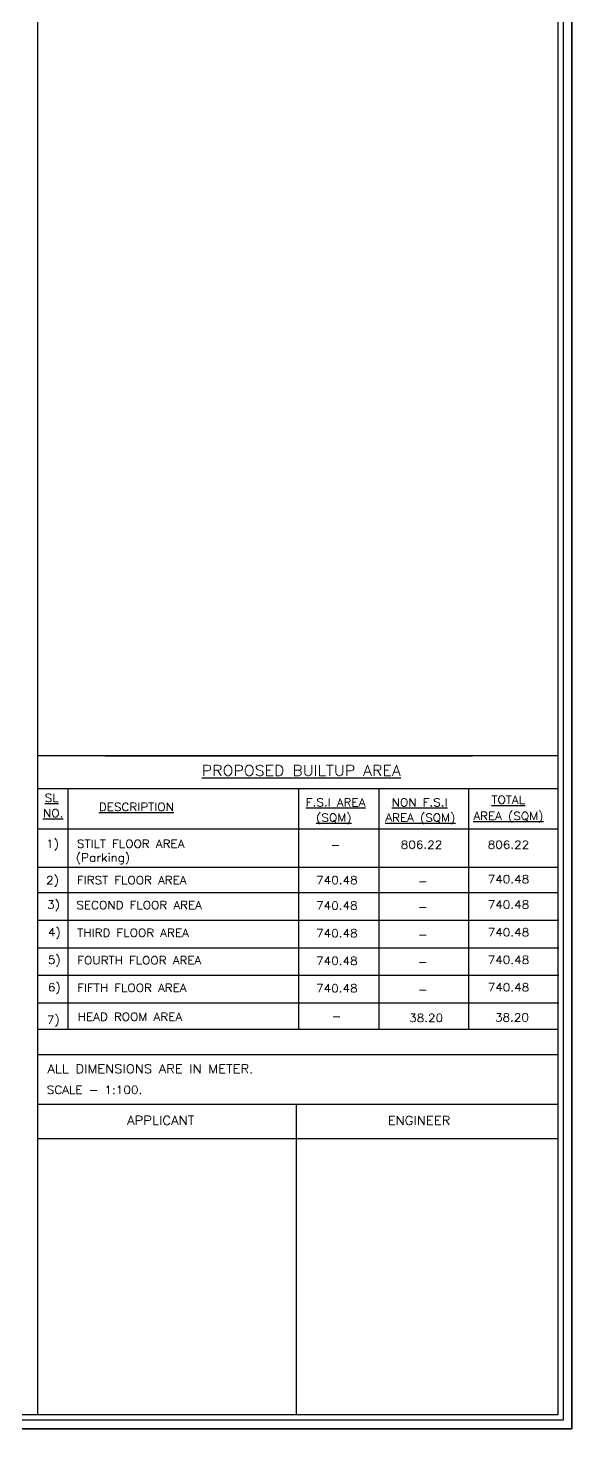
# Model space of a CAD drawing. Header units: metres. Extents: x 9178 to 9474, y -3543 to -3474.
# Drawn here: x 9312.56 to 9328.1, y -3541.59 to -3501.57 of the extents above; entities that cross this region are included whole.
import ezdxf
from ezdxf.enums import TextEntityAlignment as Align

# ---------------------------------------------------------------- set-up
doc = ezdxf.new("R2010")
doc.units = ezdxf.units.M
doc.header["$MEASUREMENT"] = 0
doc.layers.add('FLOOR-STILT', color=7, linetype='Continuous')
doc.styles.add('ROMAND', font='romand.shx', dxfattribs={"width": 0.75})

msp = doc.modelspace()

# ---------------------------------------------------------------- linework, layer by layer
at = {"color": 2}
msp.add_line((9312.83362, -3474.76744), (9312.83362, -3514.9535), dxfattribs=at)
at = {"color": 4}
for p, q in [((9312.83362, -3474.76744), (9312.83362, -3541.19487)), ((9312.83362, -3530.89455), (9327.6963, -3530.89455))]:
    msp.add_line(p, q, dxfattribs=at)
at = {"color": 2, "lineweight": 25}
for p, q in [((9314.76038, -3522.36361), (9325.25117, -3522.36361)), ((9325.15052, -3523.29984), (9325.15052, -3523.29984)), ((9312.83362, -3524.4511), (9327.6963, -3524.4511)), ((9312.83362, -3525.54043), (9327.6963, -3525.54043))]:
    msp.add_line(p, q, dxfattribs=at)
at = {"color": 141, "lineweight": 25}
for p, q in [((9312.83362, -3532.31643), (9327.6963, -3532.31643)), ((9312.83362, -3533.29861), (9327.6963, -3533.29861))]:
    msp.add_line(p, q, dxfattribs=at)
at = {"color": 4, "lineweight": 25}
msp.add_line((9320.22222, -3532.31643), (9320.22222, -3541.19487), dxfattribs=at)
at = {"color": 4}
for points in [[(9221.84667, -3474.36744), (9328.0963, -3474.36744), (9328.0963, -3541.59487), (9221.84667, -3541.59487)], [(9222.09667, -3474.61744), (9327.8463, -3474.61744), (9327.8463, -3541.34487), (9222.09667, -3541.34487)], [(9222.24667, -3474.76744), (9327.6963, -3474.76744), (9327.6963, -3541.19487), (9222.24667, -3541.19487)]]:
    msp.add_lwpolyline(points, close=True, dxfattribs=at)
at = {"color": 2, "lineweight": 25}
for points in [[(9327.6963, -3522.36361), (9312.83362, -3522.36361)], [(9312.83362, -3523.29984), (9327.6963, -3523.29984)], [(9313.7087, -3530.16879), (9313.7087, -3523.29984)], [(9320.28996, -3530.16879), (9320.28996, -3523.29984)], [(9322.58558, -3530.16879), (9322.58558, -3523.29984)], [(9325.15052, -3530.16879), (9325.15052, -3523.29984)], [(9312.83362, -3525.54043), (9312.83362, -3525.54043), (9327.6963, -3525.54043)], [(9312.83362, -3526.26901), (9327.6963, -3526.26901)], [(9312.83362, -3526.26901), (9327.6963, -3526.26901)], [(9312.85516, -3527.06053), (9327.6963, -3527.06053)], [(9312.85516, -3527.06053), (9327.6963, -3527.06053)], [(9312.85862, -3527.06053), (9327.7213, -3527.06053)], [(9312.85862, -3527.06053), (9327.7213, -3527.06053)], [(9312.85862, -3527.84632), (9327.7213, -3527.84632)], [(9312.85862, -3528.63211), (9327.7213, -3528.63211)], [(9312.85862, -3529.4179), (9327.7213, -3529.4179)], [(9312.83362, -3530.16879), (9327.6963, -3530.16879)]]:
    msp.add_lwpolyline(points, dxfattribs=at)
at = {"layer": 'FLOOR-STILT', "color": 64}
msp.add_lwpolyline([(9221.84667, -3541.59487), (9328.0963, -3541.59487), (9328.0963, -3474.36744), (9221.84667, -3474.36744)], close=True, dxfattribs=at)

# ---------------------------------------------------------------- texts
at = {"color": 4, "lineweight": 25, "style": 'ROMAND', "width": 1.1}
for s, height, p in [('%%UPROPOSED BUILTUP AREA', 0.3, (9317.52164, -3522.93088)), ('%%USL', 0.2286, (9313.03602, -3523.67788)), ('%%UNO.', 0.2286, (9312.98474, -3524.11385)), ('%%UDESCRIPTION', 0.2286, (9314.58209, -3523.93727)), ('%%UF.S.I AREA', 0.2286, (9320.49358, -3523.80696)), ('%%UNON F.S.I', 0.2286, (9322.94712, -3523.80696)), ('%%UTOTAL', 0.2286, (9325.79714, -3523.73256)), ('%%U(SQM)', 0.2286, (9320.78743, -3524.24292)), ('%%UAREA (SQM)', 0.2286, (9322.76359, -3524.24292)), ('%%UAREA (SQM)', 0.2286, (9325.27801, -3524.19546)), ('1)', 0.2286, (9313.07751, -3524.98977)), ('STILT FLOOR AREA', 0.2286, (9313.95592, -3524.98977)), ('(Parking)', 0.2286, (9313.92484, -3525.38369)), ('2)', 0.2286, (9313.07751, -3526.02866)), ('FIRST FLOOR AREA', 0.2286, (9313.95592, -3526.02866)), ('3)', 0.2286, (9313.1034, -3526.7264)), ('SECOND FLOOR AREA', 0.2286, (9313.94038, -3526.74173)), ('4)', 0.2286, (9313.1284, -3527.51791)), ('THIRD FLOOR AREA', 0.2286, (9313.96538, -3527.53324)), ('5)', 0.2286, (9313.1284, -3528.3037)), ('FOURTH FLOOR AREA', 0.2286, (9313.96538, -3528.31903)), ('6)', 0.2286, (9313.1284, -3529.08949)), ('FIFTH FLOOR AREA', 0.2286, (9313.96538, -3529.10482)), ('7)', 0.2286, (9313.09905, -3530.01555)), ('HEAD ROOM AREA', 0.2286, (9313.97746, -3529.93262)), ('ALL DIMENSIONS ARE IN METER.', 0.25, (9313.11305, -3531.43017)), ('SCALE - 1:100.', 0.2286, (9313.0955, -3532.0198)), ('APPLICANT', 0.25146, (9315.38975, -3532.90353)), ('ENGINEER', 0.25146, (9322.83395, -3532.90546))]:
    msp.add_text(s, height=height, dxfattribs=at).set_placement(p)
for s, p in [('-', (9321.48215, -3525.02324)), ('806.22', (9324.39153, -3525.0154)), ('806.22', (9326.87516, -3525.0154)), ('740.48', (9321.97396, -3526.02638)), ('740.48', (9326.87516, -3525.99878)), ('-', (9323.97705, -3526.06171)), ('740.48', (9321.97396, -3526.75496)), ('-', (9323.97705, -3526.79029)), ('740.48', (9326.87516, -3526.72736)), ('740.48', (9321.97396, -3527.54647)), ('-', (9323.97705, -3527.58181)), ('740.48', (9326.87516, -3527.51887)), ('740.48', (9321.97396, -3528.33226)), ('-', (9323.97705, -3528.3676)), ('740.48', (9326.87516, -3528.30466)), ('740.48', (9321.97396, -3529.11805)), ('-', (9323.97705, -3529.15338)), ('740.48', (9326.87516, -3529.09045)), ('-', (9321.51179, -3529.91437)), ('38.20', (9324.41511, -3529.96567)), ('38.20', (9326.86709, -3529.95034))]:
    msp.add_text(s, height=0.2286, dxfattribs=at).set_placement(p, align=Align.RIGHT)

doc.saveas('drawing.dxf')
